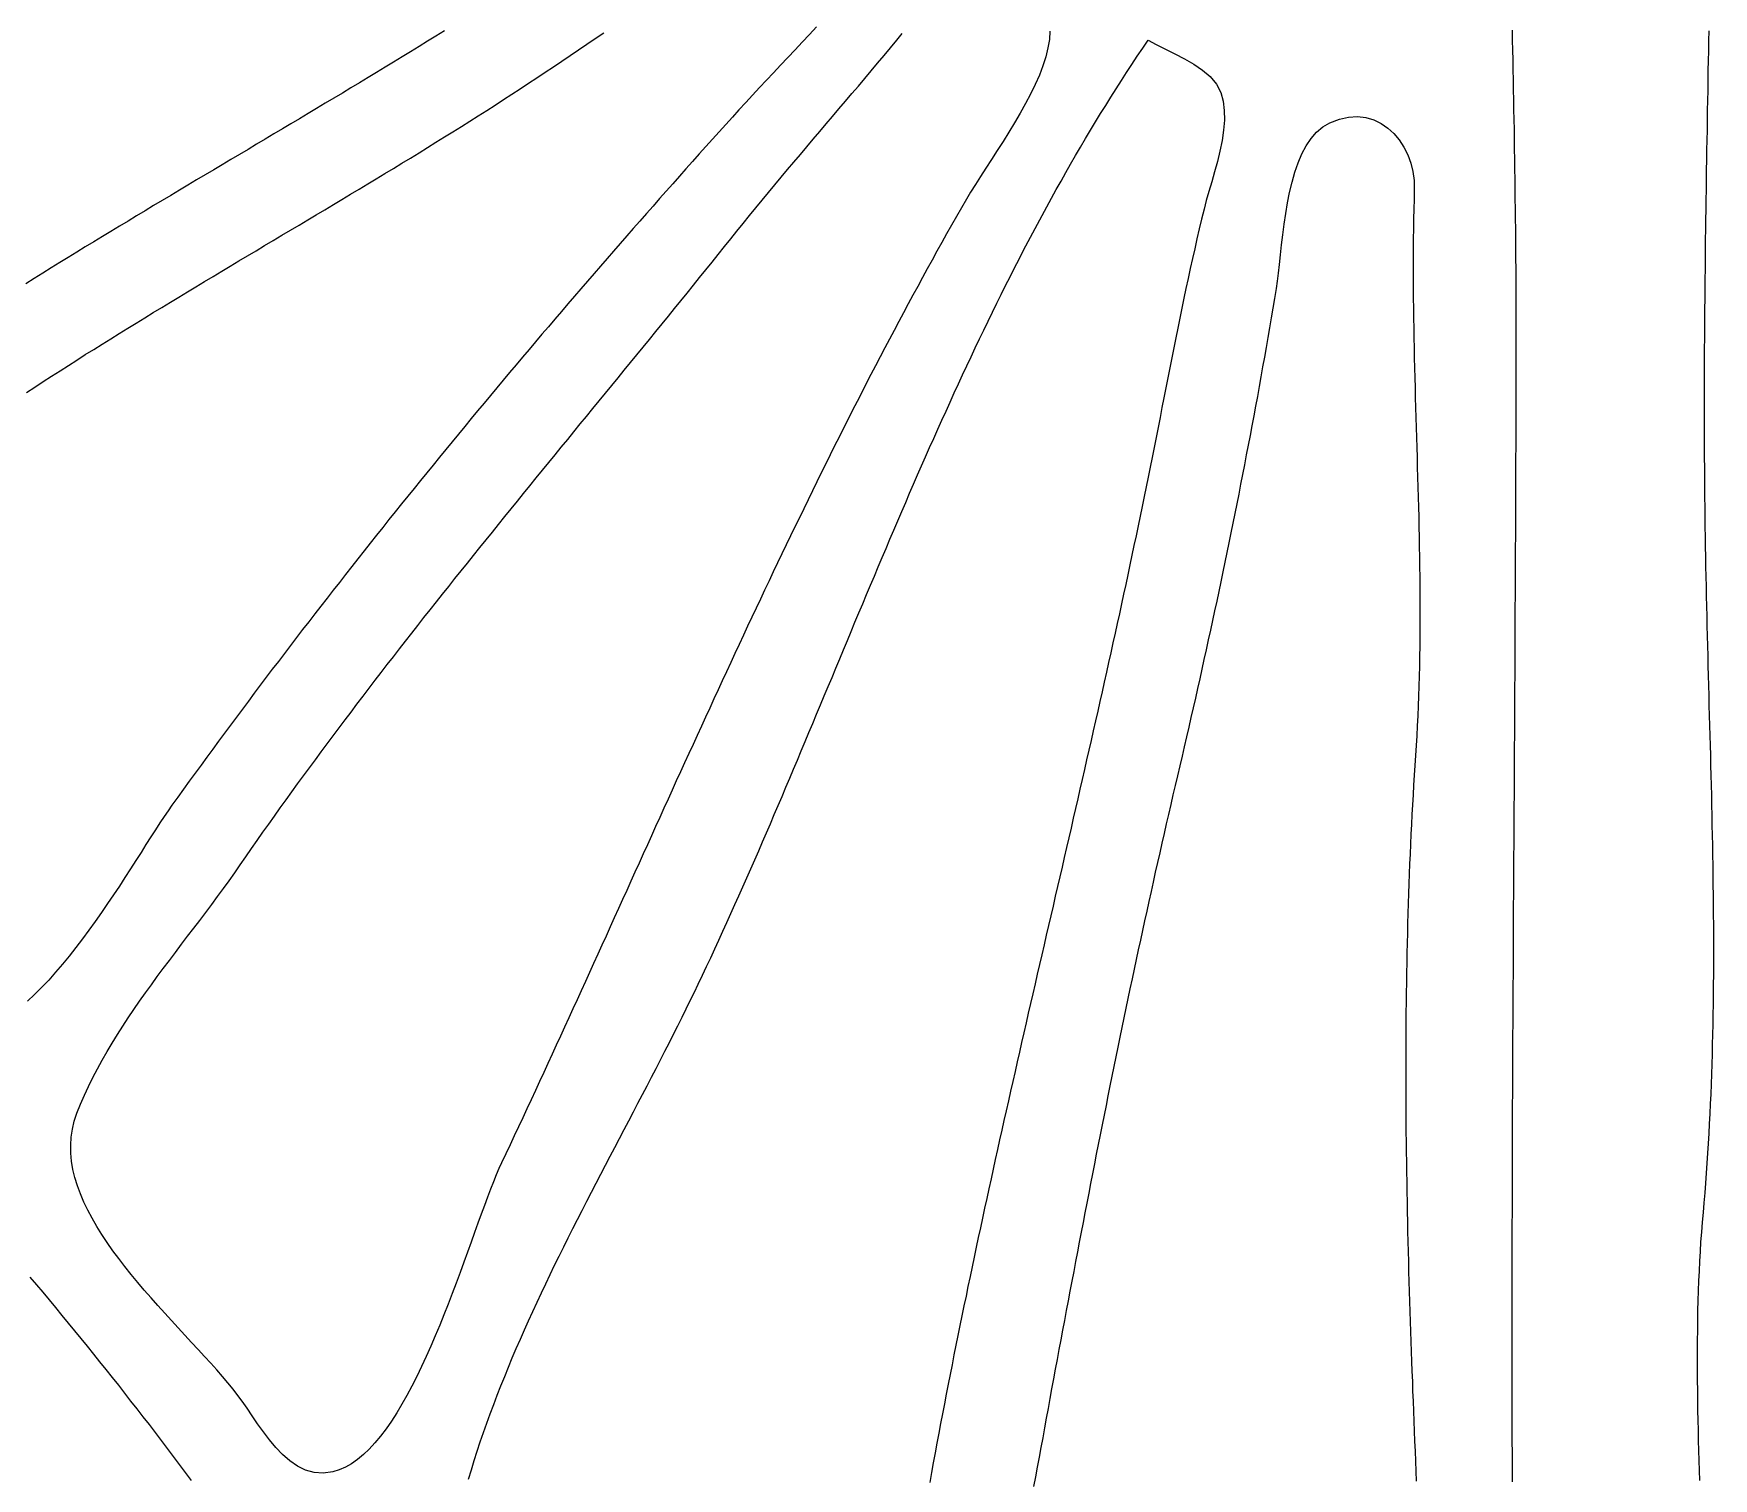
# Model space of a CAD drawing. Header units: millimetres. Extents: x 39 to 1143, y 32 to 1572.
# Drawn here: x 970.4 to 1139.4, y 1329.3 to 1474.7 of the extents above; entities that cross this region are included whole.
import ezdxf

# ---------------------------------------------------------------- set-up
doc = ezdxf.new("R2010")
doc.units = ezdxf.units.MM
doc.layers.add('0_0_0', color=3, linetype='Continuous')

msp = doc.modelspace()

# ---------------------------------------------------------------- linework, layer by layer
at = {"layer": '0_0_0'}
for points in [[(1011.73, 1475), (1010.87, 1474.48), (1010.02, 1473.95), (1009.17, 1473.42), (1008.31, 1472.9), (1007.46, 1472.38), (1006.6, 1471.86), (1005.74, 1471.33), (1004.89, 1470.81), (1004.03, 1470.29), (1003.17, 1469.77), (1002.31, 1469.26), (1001.45, 1468.74), (1000.59, 1468.22), (999.73, 1467.71), (998.86, 1467.19), (998, 1466.67), (997.14, 1466.16), (996.28, 1465.64), (995.41, 1465.13), (994.55, 1464.62), (993.69, 1464.1), (992.82, 1463.59), (991.96, 1463.07), (991.09, 1462.56), (990.23, 1462.05), (989.37, 1461.53), (988.5, 1461.02), (987.64, 1460.5), (986.78, 1459.99), (985.91, 1459.47), (985.05, 1458.96), (984.19, 1458.44), (983.32, 1457.93), (982.46, 1457.41), (981.6, 1456.89), (980.74, 1456.37), (979.88, 1455.86), (979.02, 1455.34), (978.16, 1454.82), (977.3, 1454.29), (976.44, 1453.77), (975.58, 1453.25), (974.72, 1452.72), (973.87, 1452.2), (973.01, 1451.67), (972.16, 1451.15), (971.3, 1450.62), (970.45, 1450.09), (969.6, 1449.55)], [(969.67, 1438.6), (970.51, 1439.15), (971.35, 1439.7), (972.19, 1440.24), (973.04, 1440.79), (973.88, 1441.33), (974.73, 1441.87), (975.58, 1442.41), (976.43, 1442.94), (977.28, 1443.48), (978.14, 1444.01), (978.99, 1444.54), (979.85, 1445.07), (980.7, 1445.59), (981.56, 1446.12), (982.42, 1446.65), (983.28, 1447.17), (984.14, 1447.69), (985, 1448.21), (985.86, 1448.73), (986.72, 1449.25), (987.58, 1449.77), (988.45, 1450.29), (989.31, 1450.81), (990.17, 1451.33), (991.04, 1451.84), (991.9, 1452.36), (992.77, 1452.87), (993.63, 1453.39), (994.5, 1453.91), (995.36, 1454.42), (996.23, 1454.94), (997.09, 1455.45), (997.96, 1455.97), (998.82, 1456.48), (999.69, 1457), (1000.55, 1457.52), (1001.41, 1458.04), (1002.28, 1458.55), (1003.14, 1459.07), (1004, 1459.59), (1004.86, 1460.11), (1005.72, 1460.63), (1006.58, 1461.16), (1007.44, 1461.68), (1008.3, 1462.2), (1009.16, 1462.73), (1010.01, 1463.26), (1010.87, 1463.79), (1011.72, 1464.32), (1012.57, 1464.85), (1013.42, 1465.38), (1014.27, 1465.92), (1015.12, 1466.45), (1015.97, 1466.99), (1016.82, 1467.53), (1017.66, 1468.08), (1018.5, 1468.62), (1019.35, 1469.17), (1020.18, 1469.72), (1021.02, 1470.27), (1021.86, 1470.83), (1022.69, 1471.38), (1023.52, 1471.94), (1024.37, 1472.51), (1025.21, 1473.08), (1026.06, 1473.65), (1026.9, 1474.22), (1027.75, 1474.79)], [(1049.17, 1475.41), (1048.45, 1474.63), (1047.72, 1473.85), (1047, 1473.08), (1046.27, 1472.32), (1045.55, 1471.55), (1044.83, 1470.79), (1044.12, 1470.04), (1043.41, 1469.29), (1042.71, 1468.54), (1042.03, 1467.8), (1041.35, 1467.06), (1040.69, 1466.32), (1040.02, 1465.58), (1039.35, 1464.84), (1038.69, 1464.09), (1038.02, 1463.35), (1037.35, 1462.61), (1036.69, 1461.86), (1036.02, 1461.12), (1035.36, 1460.37), (1034.69, 1459.62), (1034.03, 1458.87), (1033.37, 1458.12), (1032.71, 1457.37), (1032.04, 1456.62), (1031.38, 1455.86), (1030.72, 1455.11), (1030.06, 1454.36), (1029.4, 1453.6), (1028.74, 1452.84), (1028.08, 1452.08), (1027.42, 1451.33), (1026.77, 1450.57), (1026.11, 1449.81), (1025.45, 1449.04), (1024.8, 1448.28), (1024.14, 1447.52), (1023.49, 1446.76), (1022.84, 1445.99), (1022.18, 1445.22), (1021.53, 1444.46), (1020.88, 1443.69), (1020.23, 1442.92), (1019.58, 1442.15), (1018.93, 1441.38), (1018.28, 1440.61), (1017.64, 1439.84), (1016.99, 1439.07), (1016.34, 1438.29), (1015.7, 1437.52), (1015.06, 1436.74), (1014.41, 1435.97), (1013.77, 1435.19), (1013.13, 1434.41), (1012.49, 1433.64), (1011.85, 1432.86), (1011.21, 1432.08), (1010.58, 1431.3), (1009.94, 1430.51), (1009.3, 1429.73), (1008.67, 1428.95), (1008.04, 1428.17), (1007.41, 1427.38), (1006.77, 1426.6), (1006.14, 1425.81), (1005.52, 1425.02), (1004.89, 1424.23), (1004.26, 1423.45), (1003.64, 1422.66), (1003.01, 1421.87), (1002.39, 1421.08), (1001.77, 1420.29), (1001.15, 1419.49), (1000.53, 1418.7), (999.91, 1417.91), (999.29, 1417.11), (998.67, 1416.32), (998.06, 1415.52), (997.45, 1414.73), (996.83, 1413.93), (996.22, 1413.13), (995.61, 1412.34), (995.01, 1411.54), (994.4, 1410.74), (993.79, 1409.94), (993.19, 1409.14), (992.59, 1408.34), (991.99, 1407.54), (991.39, 1406.73), (990.79, 1405.93), (990.19, 1405.13), (989.6, 1404.32), (989, 1403.52), (988.41, 1402.71), (987.82, 1401.91), (987.23, 1401.1), (986.64, 1400.29), (986.05, 1399.48), (985.47, 1398.68), (984.89, 1397.87), (984.3, 1397.06), (983.92, 1396.51), (983.51, 1395.91), (983.09, 1395.27), (982.64, 1394.58), (982.17, 1393.86), (981.69, 1393.1), (981.19, 1392.31), (980.66, 1391.49), (980.13, 1390.65), (979.57, 1389.8), (979.01, 1388.92), (978.42, 1388.04), (977.82, 1387.15), (977.21, 1386.26), (976.59, 1385.36), (975.95, 1384.48), (975.3, 1383.6), (974.64, 1382.73), (973.97, 1381.88), (973.29, 1381.05), (972.6, 1380.24), (971.9, 1379.46), (971.19, 1378.72), (970.47, 1378), (969.75, 1377.33)], [(1072.65, 1474.97), (1072.6, 1474.14), (1072.45, 1473.28), (1072.23, 1472.39), (1071.94, 1471.47), (1071.58, 1470.54), (1071.16, 1469.59), (1070.7, 1468.64), (1070.19, 1467.68), (1069.65, 1466.71), (1069.09, 1465.75), (1068.51, 1464.8), (1067.93, 1463.87), (1067.34, 1462.95), (1066.76, 1462.05), (1066.19, 1461.18), (1065.65, 1460.34), (1065.14, 1459.54), (1064.66, 1458.77), (1064.24, 1458.06), (1063.74, 1457.19), (1063.24, 1456.31), (1062.75, 1455.44), (1062.25, 1454.56), (1061.76, 1453.69), (1061.27, 1452.81), (1060.79, 1451.93), (1060.3, 1451.05), (1059.82, 1450.17), (1059.34, 1449.28), (1058.86, 1448.4), (1058.38, 1447.52), (1057.91, 1446.63), (1057.43, 1445.74), (1056.96, 1444.85), (1056.49, 1443.97), (1056.02, 1443.08), (1055.56, 1442.18), (1055.09, 1441.29), (1054.63, 1440.4), (1054.17, 1439.5), (1053.71, 1438.61), (1053.25, 1437.71), (1052.79, 1436.82), (1052.34, 1435.92), (1051.89, 1435.02), (1051.43, 1434.12), (1050.98, 1433.22), (1050.53, 1432.32), (1050.09, 1431.42), (1049.64, 1430.52), (1049.19, 1429.61), (1048.75, 1428.71), (1048.31, 1427.8), (1047.87, 1426.9), (1047.43, 1425.99), (1046.99, 1425.09), (1046.55, 1424.18), (1046.11, 1423.27), (1045.68, 1422.36), (1045.24, 1421.45), (1044.81, 1420.54), (1044.38, 1419.63), (1043.94, 1418.72), (1043.51, 1417.81), (1043.08, 1416.9), (1042.65, 1415.99), (1042.23, 1415.07), (1041.8, 1414.16), (1041.37, 1413.25), (1040.95, 1412.33), (1040.52, 1411.42), (1040.1, 1410.5), (1039.67, 1409.59), (1039.25, 1408.67), (1038.83, 1407.76), (1038.41, 1406.84), (1037.99, 1405.92), (1037.57, 1405.01), (1037.15, 1404.09), (1036.73, 1403.17), (1036.31, 1402.26), (1035.89, 1401.34), (1035.47, 1400.42), (1035.05, 1399.5), (1034.64, 1398.58), (1034.22, 1397.67), (1033.8, 1396.75), (1033.39, 1395.83), (1032.97, 1394.91), (1032.55, 1393.99), (1032.14, 1393.08), (1031.72, 1392.16), (1031.31, 1391.24), (1030.89, 1390.32), (1030.47, 1389.4), (1030.06, 1388.48), (1029.64, 1387.57), (1029.23, 1386.65), (1028.81, 1385.73), (1028.4, 1384.81), (1027.98, 1383.89), (1027.57, 1382.98), (1027.15, 1382.06), (1026.73, 1381.14), (1026.32, 1380.23), (1025.9, 1379.31), (1025.48, 1378.39), (1025.06, 1377.48), (1024.65, 1376.56), (1024.23, 1375.65), (1023.81, 1374.73), (1023.39, 1373.82), (1022.97, 1372.9), (1022.55, 1371.99), (1022.13, 1371.07), (1021.71, 1370.16), (1021.29, 1369.25), (1020.87, 1368.34), (1020.44, 1367.42), (1020.02, 1366.51), (1019.6, 1365.6), (1019.17, 1364.69), (1018.75, 1363.78), (1018.32, 1362.87), (1017.89, 1361.97), (1017.47, 1361.06), (1017.2, 1360.48), (1016.93, 1359.84), (1016.65, 1359.15), (1016.36, 1358.4), (1016.06, 1357.61), (1015.74, 1356.78), (1015.42, 1355.9), (1015.09, 1354.99), (1014.75, 1354.04), (1014.4, 1353.07), (1014.04, 1352.07), (1013.67, 1351.05), (1013.29, 1350.01), (1012.9, 1348.96), (1012.5, 1347.9), (1012.09, 1346.84), (1011.67, 1345.77), (1011.24, 1344.71), (1010.8, 1343.65), (1010.35, 1342.61), (1009.89, 1341.57), (1009.42, 1340.56), (1008.94, 1339.57), (1008.45, 1338.6), (1007.95, 1337.66), (1007.44, 1336.76), (1006.92, 1335.9), (1006.38, 1335.07), (1005.84, 1334.29), (1005.29, 1333.56), (1004.72, 1332.88), (1004.15, 1332.26), (1003.57, 1331.7), (1002.97, 1331.21), (1002.36, 1330.78), (1001.75, 1330.43), (1001.12, 1330.15), (1000.48, 1329.95), (999.52, 1329.82), (998.61, 1329.89), (997.75, 1330.13), (996.94, 1330.53), (996.17, 1331.06), (995.44, 1331.7), (994.76, 1332.42), (994.11, 1333.19), (993.5, 1333.99), (992.92, 1334.81), (992.38, 1335.61), (991.87, 1336.36), (991.38, 1337.06), (990.94, 1337.66), (990.45, 1338.28), (989.93, 1338.91), (989.38, 1339.56), (988.81, 1340.22), (988.21, 1340.89), (987.58, 1341.58), (986.94, 1342.28), (986.28, 1342.99), (985.61, 1343.71), (984.94, 1344.45), (984.25, 1345.19), (983.57, 1345.94), (982.88, 1346.7), (982.2, 1347.47), (981.52, 1348.25), (980.86, 1349.03), (980.21, 1349.82), (979.57, 1350.62), (978.95, 1351.42), (978.36, 1352.22), (977.79, 1353.03), (977.25, 1353.84), (976.74, 1354.66), (976.27, 1355.48), (975.83, 1356.3), (975.44, 1357.12), (975.09, 1357.94), (974.79, 1358.76), (974.54, 1359.58), (974.34, 1360.4), (974.2, 1361.22), (974.12, 1362.04), (974.11, 1362.85), (974.16, 1363.66), (974.28, 1364.46), (974.47, 1365.26), (974.74, 1366.06), (975.11, 1366.97), (975.5, 1367.87), (975.91, 1368.76), (976.35, 1369.64), (976.8, 1370.52), (977.28, 1371.39), (977.77, 1372.26), (978.29, 1373.12), (978.81, 1373.97), (979.35, 1374.82), (979.91, 1375.66), (980.47, 1376.5), (981.05, 1377.34), (981.64, 1378.16), (982.23, 1378.99), (982.83, 1379.81), (983.43, 1380.63), (984.04, 1381.44), (984.65, 1382.25), (985.26, 1383.06), (985.88, 1383.87), (986.49, 1384.67), (987.1, 1385.47), (987.7, 1386.27), (988.3, 1387.07), (988.89, 1387.87), (989.48, 1388.67), (990.06, 1389.46), (990.62, 1390.26), (991.18, 1391.06), (991.74, 1391.88), (992.31, 1392.7), (992.89, 1393.52), (993.46, 1394.34), (994.04, 1395.16), (994.62, 1395.97), (995.2, 1396.78), (995.78, 1397.6), (996.37, 1398.41), (996.95, 1399.22), (997.54, 1400.02), (998.13, 1400.83), (998.73, 1401.64), (999.32, 1402.44), (999.92, 1403.24), (1000.52, 1404.05), (1001.12, 1404.85), (1001.72, 1405.65), (1002.32, 1406.44), (1002.92, 1407.24), (1003.53, 1408.04), (1004.14, 1408.83), (1004.75, 1409.63), (1005.36, 1410.42), (1005.97, 1411.21), (1006.58, 1412), (1007.2, 1412.79), (1007.81, 1413.58), (1008.43, 1414.37), (1009.05, 1415.16), (1009.66, 1415.94), (1010.28, 1416.73), (1010.91, 1417.52), (1011.53, 1418.3), (1012.15, 1419.08), (1012.78, 1419.87), (1013.4, 1420.65), (1014.03, 1421.43), (1014.65, 1422.21), (1015.28, 1422.99), (1015.91, 1423.77), (1016.54, 1424.55), (1017.17, 1425.33), (1017.79, 1426.11), (1018.43, 1426.89), (1019.06, 1427.67), (1019.69, 1428.45), (1020.32, 1429.22), (1020.95, 1430), (1021.58, 1430.78), (1022.22, 1431.55), (1022.85, 1432.33), (1023.48, 1433.1), (1024.12, 1433.88), (1024.75, 1434.65), (1025.38, 1435.43), (1026.02, 1436.2), (1026.65, 1436.98), (1027.29, 1437.75), (1027.92, 1438.53), (1028.55, 1439.3), (1029.19, 1440.08), (1029.82, 1440.85), (1030.45, 1441.63), (1031.09, 1442.4), (1031.72, 1443.18), (1032.35, 1443.95), (1032.98, 1444.73), (1033.62, 1445.5), (1034.25, 1446.28), (1034.88, 1447.06), (1035.51, 1447.83), (1036.14, 1448.61), (1036.77, 1449.39), (1037.39, 1450.16), (1038.02, 1450.94), (1038.65, 1451.72), (1039.27, 1452.5), (1039.9, 1453.28), (1040.52, 1454.06), (1041.15, 1454.84), (1041.78, 1455.62), (1042.42, 1456.4), (1043.05, 1457.18), (1043.69, 1457.95), (1044.33, 1458.72), (1044.97, 1459.49), (1045.61, 1460.26), (1046.25, 1461.03), (1046.89, 1461.8), (1047.54, 1462.57), (1048.18, 1463.33), (1048.83, 1464.1), (1049.48, 1464.86), (1050.13, 1465.63), (1050.77, 1466.39), (1051.42, 1467.16), (1052.07, 1467.92), (1052.72, 1468.69), (1053.37, 1469.45), (1054.01, 1470.22), (1054.66, 1470.98), (1055.31, 1471.75), (1055.95, 1472.52), (1056.6, 1473.29), (1057.24, 1474.06), (1057.78, 1474.75)], [(1014.15, 1329.23), (1014.43, 1330.17), (1014.72, 1331.11), (1015.02, 1332.05), (1015.33, 1332.99), (1015.65, 1333.92), (1015.98, 1334.86), (1016.33, 1335.8), (1016.68, 1336.74), (1017.03, 1337.68), (1017.4, 1338.62), (1017.78, 1339.56), (1018.16, 1340.49), (1018.55, 1341.43), (1018.95, 1342.37), (1019.36, 1343.3), (1019.77, 1344.24), (1020.19, 1345.17), (1020.61, 1346.11), (1021.04, 1347.04), (1021.48, 1347.97), (1021.92, 1348.9), (1022.36, 1349.83), (1022.81, 1350.75), (1023.26, 1351.68), (1023.72, 1352.6), (1024.18, 1353.52), (1024.64, 1354.44), (1025.1, 1355.36), (1025.57, 1356.27), (1026.04, 1357.19), (1026.51, 1358.1), (1026.98, 1359.01), (1027.45, 1359.92), (1027.92, 1360.82), (1028.39, 1361.72), (1028.86, 1362.62), (1029.33, 1363.52), (1029.8, 1364.41), (1030.27, 1365.3), (1030.73, 1366.19), (1031.19, 1367.07), (1031.66, 1367.95), (1032.11, 1368.83), (1032.57, 1369.7), (1033.02, 1370.57), (1033.47, 1371.44), (1033.91, 1372.3), (1034.35, 1373.16), (1034.78, 1374.01), (1035.21, 1374.87), (1035.63, 1375.71), (1036.05, 1376.56), (1036.46, 1377.39), (1036.87, 1378.23), (1037.26, 1379.06), (1037.68, 1379.94), (1038.09, 1380.82), (1038.51, 1381.7), (1038.92, 1382.59), (1039.33, 1383.48), (1039.73, 1384.37), (1040.14, 1385.26), (1040.54, 1386.16), (1040.95, 1387.05), (1041.35, 1387.95), (1041.75, 1388.85), (1042.15, 1389.75), (1042.55, 1390.66), (1042.94, 1391.56), (1043.34, 1392.47), (1043.73, 1393.38), (1044.13, 1394.29), (1044.52, 1395.2), (1044.91, 1396.11), (1045.3, 1397.03), (1045.69, 1397.94), (1046.08, 1398.86), (1046.47, 1399.77), (1046.85, 1400.69), (1047.24, 1401.61), (1047.63, 1402.53), (1048.02, 1403.46), (1048.4, 1404.38), (1048.79, 1405.3), (1049.17, 1406.22), (1049.56, 1407.15), (1049.94, 1408.07), (1050.33, 1409), (1050.72, 1409.93), (1051.1, 1410.85), (1051.49, 1411.78), (1051.87, 1412.71), (1052.26, 1413.63), (1052.65, 1414.56), (1053.03, 1415.49), (1053.42, 1416.42), (1053.81, 1417.34), (1054.2, 1418.27), (1054.59, 1419.2), (1054.98, 1420.13), (1055.37, 1421.05), (1055.76, 1421.98), (1056.15, 1422.91), (1056.54, 1423.83), (1056.94, 1424.76), (1057.33, 1425.68), (1057.73, 1426.61), (1058.13, 1427.53), (1058.53, 1428.46), (1058.93, 1429.38), (1059.33, 1430.3), (1059.73, 1431.22), (1060.14, 1432.14), (1060.54, 1433.06), (1060.95, 1433.98), (1061.36, 1434.9), (1061.77, 1435.81), (1062.19, 1436.73), (1062.6, 1437.64), (1063.02, 1438.55), (1063.44, 1439.46), (1063.86, 1440.37), (1064.28, 1441.28), (1064.71, 1442.18), (1065.13, 1443.09), (1065.56, 1443.99), (1066, 1444.89), (1066.43, 1445.79), (1066.87, 1446.69), (1067.31, 1447.58), (1067.75, 1448.47), (1068.19, 1449.37), (1068.64, 1450.25), (1069.09, 1451.14), (1069.54, 1452.03), (1070, 1452.91), (1070.46, 1453.79), (1070.92, 1454.67), (1071.39, 1455.54), (1071.85, 1456.41), (1072.33, 1457.28), (1072.8, 1458.15), (1073.28, 1459.02), (1073.76, 1459.88), (1074.25, 1460.74), (1074.73, 1461.59), (1075.23, 1462.45), (1075.72, 1463.3), (1076.22, 1464.15), (1076.72, 1464.99), (1077.23, 1465.83), (1077.74, 1466.67), (1078.26, 1467.5), (1078.78, 1468.34), (1079.3, 1469.16), (1079.83, 1469.99), (1080.36, 1470.81), (1080.89, 1471.63), (1081.43, 1472.44), (1081.98, 1473.25), (1082.52, 1474.06), (1083.35, 1473.62), (1084.26, 1473.17), (1085.22, 1472.7), (1086.19, 1472.2), (1087.13, 1471.66), (1088, 1471.06), (1088.77, 1470.39), (1089.39, 1469.63), (1089.83, 1468.78), (1090.07, 1467.92), (1090.19, 1466.99), (1090.2, 1466.01), (1090.12, 1465), (1089.96, 1463.96), (1089.75, 1462.9), (1089.49, 1461.85), (1089.21, 1460.81), (1088.92, 1459.8), (1088.64, 1458.83), (1088.37, 1457.91), (1088.15, 1457.06), (1087.91, 1456.06), (1087.67, 1455.07), (1087.43, 1454.07), (1087.21, 1453.07), (1086.98, 1452.08), (1086.76, 1451.08), (1086.54, 1450.08), (1086.33, 1449.08), (1086.12, 1448.08), (1085.91, 1447.09), (1085.7, 1446.09), (1085.5, 1445.09), (1085.3, 1444.09), (1085.1, 1443.09), (1084.9, 1442.09), (1084.7, 1441.08), (1084.5, 1440.08), (1084.31, 1439.08), (1084.11, 1438.08), (1083.91, 1437.08), (1083.72, 1436.07), (1083.52, 1435.07), (1083.32, 1434.07), (1083.12, 1433.06), (1082.92, 1432.06), (1082.73, 1431.07), (1082.53, 1430.09), (1082.33, 1429.11), (1082.13, 1428.12), (1081.92, 1427.14), (1081.72, 1426.16), (1081.52, 1425.17), (1081.31, 1424.19), (1081.1, 1423.21), (1080.9, 1422.23), (1080.69, 1421.24), (1080.48, 1420.26), (1080.27, 1419.28), (1080.05, 1418.3), (1079.84, 1417.32), (1079.63, 1416.33), (1079.41, 1415.35), (1079.2, 1414.37), (1078.98, 1413.39), (1078.77, 1412.41), (1078.55, 1411.43), (1078.33, 1410.45), (1078.11, 1409.46), (1077.89, 1408.48), (1077.67, 1407.5), (1077.45, 1406.52), (1077.23, 1405.54), (1077.01, 1404.56), (1076.79, 1403.58), (1076.56, 1402.6), (1076.34, 1401.62), (1076.12, 1400.64), (1075.89, 1399.66), (1075.67, 1398.68), (1075.44, 1397.7), (1075.22, 1396.72), (1074.99, 1395.74), (1074.77, 1394.76), (1074.54, 1393.77), (1074.32, 1392.79), (1074.09, 1391.81), (1073.86, 1390.83), (1073.64, 1389.85), (1073.41, 1388.87), (1073.18, 1387.89), (1072.96, 1386.91), (1072.73, 1385.93), (1072.5, 1384.95), (1072.28, 1383.97), (1072.05, 1382.99), (1071.83, 1382.01), (1071.6, 1381.03), (1071.37, 1380.05), (1071.15, 1379.07), (1070.92, 1378.09), (1070.7, 1377.11), (1070.47, 1376.13), (1070.25, 1375.15), (1070.02, 1374.16), (1069.8, 1373.18), (1069.57, 1372.2), (1069.35, 1371.22), (1069.13, 1370.24), (1068.91, 1369.26), (1068.69, 1368.28), (1068.46, 1367.3), (1068.24, 1366.31), (1068.02, 1365.33), (1067.8, 1364.35), (1067.58, 1363.37), (1067.37, 1362.39), (1067.15, 1361.4), (1066.93, 1360.42), (1066.72, 1359.44), (1066.5, 1358.46), (1066.29, 1357.48), (1066.07, 1356.49), (1065.86, 1355.51), (1065.65, 1354.53), (1065.44, 1353.54), (1065.23, 1352.56), (1065.02, 1351.58), (1064.81, 1350.59), (1064.61, 1349.61), (1064.4, 1348.62), (1064.2, 1347.64), (1063.99, 1346.66), (1063.79, 1345.67), (1063.59, 1344.69), (1063.39, 1343.7), (1063.19, 1342.72), (1062.99, 1341.73), (1062.8, 1340.74), (1062.6, 1339.76), (1062.41, 1338.77), (1062.22, 1337.79), (1062.03, 1336.8), (1061.84, 1335.81), (1061.65, 1334.83), (1061.46, 1333.84), (1061.28, 1332.85), (1061.09, 1331.86), (1060.91, 1330.88), (1060.73, 1329.89), (1060.55, 1328.9)], [(1119.14, 1475.07), (1119.16, 1474.07), (1119.18, 1473.07), (1119.21, 1472.07), (1119.23, 1471.07), (1119.25, 1470.07), (1119.26, 1469.07), (1119.28, 1468.07), (1119.3, 1467.08), (1119.32, 1466.08), (1119.34, 1465.08), (1119.36, 1464.08), (1119.37, 1463.08), (1119.39, 1462.08), (1119.4, 1461.08), (1119.42, 1460.08), (1119.43, 1459.08), (1119.44, 1458.08), (1119.46, 1457.08), (1119.47, 1456.08), (1119.48, 1455.08), (1119.49, 1454.07), (1119.5, 1453.07), (1119.5, 1452.07), (1119.51, 1451.07), (1119.51, 1450.07), (1119.52, 1449.07), (1119.52, 1448.06), (1119.52, 1447.06), (1119.52, 1446.06), (1119.52, 1445.06), (1119.52, 1444.06), (1119.52, 1443.06), (1119.52, 1442.06), (1119.52, 1441.06), (1119.52, 1440.05), (1119.52, 1439.05), (1119.52, 1438.05), (1119.52, 1437.05), (1119.51, 1436.05), (1119.51, 1435.05), (1119.51, 1434.05), (1119.51, 1433.05), (1119.5, 1432.05), (1119.5, 1431.05), (1119.5, 1430.05), (1119.49, 1429.05), (1119.49, 1428.04), (1119.49, 1427.04), (1119.48, 1426.04), (1119.48, 1425.04), (1119.48, 1424.04), (1119.47, 1423.04), (1119.47, 1422.04), (1119.46, 1421.04), (1119.46, 1420.04), (1119.45, 1419.03), (1119.45, 1418.03), (1119.44, 1417.03), (1119.44, 1416.03), (1119.43, 1415.03), (1119.43, 1414.03), (1119.42, 1413.03), (1119.42, 1412.03), (1119.41, 1411.02), (1119.41, 1410.02), (1119.4, 1409.02), (1119.4, 1408.02), (1119.39, 1407.02), (1119.39, 1406.02), (1119.38, 1405.02), (1119.38, 1404.02), (1119.37, 1403.01), (1119.36, 1402.01), (1119.36, 1401.01), (1119.35, 1400.01), (1119.35, 1399.01), (1119.34, 1398.01), (1119.33, 1397.01), (1119.33, 1396), (1119.32, 1395), (1119.32, 1394), (1119.31, 1393), (1119.3, 1392), (1119.3, 1391), (1119.29, 1390), (1119.29, 1388.99), (1119.28, 1387.99), (1119.27, 1386.99), (1119.27, 1385.99), (1119.26, 1384.99), (1119.26, 1383.99), (1119.25, 1382.99), (1119.25, 1381.99), (1119.24, 1380.98), (1119.24, 1379.98), (1119.23, 1378.98), (1119.22, 1377.98), (1119.22, 1376.98), (1119.21, 1375.98), (1119.21, 1374.98), (1119.2, 1373.98), (1119.2, 1372.97), (1119.19, 1371.97), (1119.19, 1370.97), (1119.19, 1369.97), (1119.18, 1368.97), (1119.18, 1367.97), (1119.17, 1366.97), (1119.17, 1365.97), (1119.16, 1364.97), (1119.16, 1363.97), (1119.16, 1362.97), (1119.15, 1361.96), (1119.15, 1360.96), (1119.15, 1359.96), (1119.14, 1358.96), (1119.14, 1357.96), (1119.14, 1356.96), (1119.14, 1355.96), (1119.13, 1354.96), (1119.13, 1353.96), (1119.13, 1352.96), (1119.13, 1351.96), (1119.13, 1350.96), (1119.12, 1349.96), (1119.12, 1348.96), (1119.12, 1347.96), (1119.12, 1346.96), (1119.12, 1345.96), (1119.12, 1344.96), (1119.12, 1343.96), (1119.12, 1342.96), (1119.12, 1341.96), (1119.12, 1340.96), (1119.12, 1339.96), (1119.12, 1338.96), (1119.12, 1337.96), (1119.13, 1336.96), (1119.13, 1335.96), (1119.13, 1334.96), (1119.13, 1333.96), (1119.13, 1332.96), (1119.14, 1331.96), (1119.14, 1330.96), (1119.14, 1329.96), (1119.15, 1328.96)], [(1138.94, 1475), (1138.92, 1474), (1138.9, 1473), (1138.88, 1472), (1138.86, 1471), (1138.84, 1470), (1138.83, 1469), (1138.81, 1468), (1138.79, 1467), (1138.77, 1466), (1138.76, 1465), (1138.74, 1464), (1138.72, 1463), (1138.71, 1462), (1138.69, 1461), (1138.68, 1460), (1138.66, 1459), (1138.65, 1458), (1138.63, 1457), (1138.62, 1456.01), (1138.6, 1455.01), (1138.59, 1454.01), (1138.58, 1453.01), (1138.57, 1452.01), (1138.56, 1451.01), (1138.55, 1450.01), (1138.54, 1449.01), (1138.53, 1448.01), (1138.52, 1447.02), (1138.51, 1446.02), (1138.51, 1445.02), (1138.5, 1444.02), (1138.49, 1443.02), (1138.49, 1442.02), (1138.49, 1441.03), (1138.48, 1440.03), (1138.48, 1439.03), (1138.48, 1438.03), (1138.48, 1437.03), (1138.48, 1436.04), (1138.48, 1435.04), (1138.48, 1434.04), (1138.49, 1433.04), (1138.49, 1432.04), (1138.5, 1431.05), (1138.5, 1430.05), (1138.51, 1429.05), (1138.52, 1428.05), (1138.53, 1427.06), (1138.54, 1426.06), (1138.55, 1425.07), (1138.57, 1424.08), (1138.58, 1423.08), (1138.6, 1422.08), (1138.62, 1421.09), (1138.64, 1420.09), (1138.66, 1419.09), (1138.68, 1418.1), (1138.7, 1417.1), (1138.73, 1416.1), (1138.75, 1415.1), (1138.77, 1414.1), (1138.8, 1413.1), (1138.83, 1412.1), (1138.85, 1411.1), (1138.88, 1410.1), (1138.91, 1409.1), (1138.93, 1408.09), (1138.96, 1407.09), (1138.99, 1406.09), (1139.02, 1405.09), (1139.04, 1404.08), (1139.07, 1403.08), (1139.1, 1402.08), (1139.12, 1401.07), (1139.15, 1400.07), (1139.17, 1399.07), (1139.2, 1398.06), (1139.22, 1397.06), (1139.24, 1396.06), (1139.26, 1395.05), (1139.28, 1394.05), (1139.3, 1393.04), (1139.32, 1392.04), (1139.33, 1391.04), (1139.35, 1390.03), (1139.36, 1389.03), (1139.37, 1388.02), (1139.38, 1387.02), (1139.39, 1386.02), (1139.4, 1385.01), (1139.4, 1384.01), (1139.4, 1383.01), (1139.4, 1382), (1139.4, 1381), (1139.4, 1380), (1139.39, 1379), (1139.38, 1378), (1139.37, 1376.99), (1139.35, 1375.99), (1139.34, 1374.99), (1139.32, 1373.99), (1139.29, 1372.99), (1139.27, 1371.99), (1139.24, 1370.99), (1139.2, 1369.99), (1139.17, 1368.99), (1139.13, 1367.99), (1139.08, 1367), (1139.04, 1366), (1138.99, 1365), (1138.93, 1364.01), (1138.88, 1363.01), (1138.81, 1362.02), (1138.75, 1361.02), (1138.68, 1360.03), (1138.6, 1359.03), (1138.53, 1358.04), (1138.44, 1357.05), (1138.36, 1356.06), (1138.27, 1355.08), (1138.19, 1354.1), (1138.12, 1353.12), (1138.06, 1352.13), (1138.01, 1351.15), (1137.96, 1350.16), (1137.91, 1349.17), (1137.88, 1348.18), (1137.85, 1347.18), (1137.82, 1346.19), (1137.8, 1345.19), (1137.79, 1344.19), (1137.78, 1343.19), (1137.77, 1342.19), (1137.77, 1341.18), (1137.77, 1340.18), (1137.78, 1339.17), (1137.79, 1338.17), (1137.8, 1337.16), (1137.82, 1336.15), (1137.84, 1335.15), (1137.86, 1334.14), (1137.88, 1333.13), (1137.91, 1332.12), (1137.94, 1331.11), (1137.97, 1330.1), (1138, 1329.09)], [(1071.04, 1328.48), (1071.22, 1329.46), (1071.4, 1330.44), (1071.58, 1331.43), (1071.77, 1332.41), (1071.95, 1333.4), (1072.13, 1334.38), (1072.31, 1335.37), (1072.49, 1336.35), (1072.67, 1337.34), (1072.85, 1338.32), (1073.04, 1339.31), (1073.22, 1340.29), (1073.4, 1341.27), (1073.59, 1342.26), (1073.77, 1343.24), (1073.95, 1344.23), (1074.14, 1345.21), (1074.32, 1346.2), (1074.51, 1347.18), (1074.69, 1348.16), (1074.88, 1349.15), (1075.07, 1350.13), (1075.25, 1351.12), (1075.44, 1352.1), (1075.63, 1353.08), (1075.82, 1354.07), (1076.01, 1355.05), (1076.2, 1356.03), (1076.39, 1357.02), (1076.58, 1358), (1076.77, 1358.98), (1076.96, 1359.96), (1077.15, 1360.95), (1077.34, 1361.93), (1077.54, 1362.91), (1077.73, 1363.89), (1077.93, 1364.88), (1078.12, 1365.86), (1078.32, 1366.84), (1078.52, 1367.82), (1078.71, 1368.8), (1078.91, 1369.78), (1079.11, 1370.76), (1079.31, 1371.74), (1079.51, 1372.72), (1079.71, 1373.7), (1079.92, 1374.68), (1080.12, 1375.66), (1080.32, 1376.64), (1080.53, 1377.62), (1080.73, 1378.59), (1080.94, 1379.57), (1081.15, 1380.55), (1081.36, 1381.53), (1081.57, 1382.5), (1081.78, 1383.48), (1081.99, 1384.46), (1082.2, 1385.43), (1082.42, 1386.41), (1082.63, 1387.38), (1082.85, 1388.36), (1083.06, 1389.33), (1083.28, 1390.31), (1083.5, 1391.28), (1083.72, 1392.26), (1083.94, 1393.23), (1084.16, 1394.2), (1084.38, 1395.17), (1084.61, 1396.14), (1084.83, 1397.12), (1085.06, 1398.09), (1085.29, 1399.06), (1085.52, 1400.03), (1085.75, 1401.01), (1085.97, 1401.98), (1086.2, 1402.95), (1086.42, 1403.93), (1086.65, 1404.9), (1086.87, 1405.88), (1087.09, 1406.85), (1087.31, 1407.83), (1087.53, 1408.81), (1087.75, 1409.78), (1087.97, 1410.76), (1088.18, 1411.74), (1088.4, 1412.71), (1088.61, 1413.69), (1088.83, 1414.67), (1089.04, 1415.65), (1089.25, 1416.62), (1089.46, 1417.6), (1089.66, 1418.58), (1089.87, 1419.56), (1090.08, 1420.54), (1090.28, 1421.52), (1090.48, 1422.5), (1090.69, 1423.48), (1090.89, 1424.46), (1091.08, 1425.44), (1091.28, 1426.42), (1091.48, 1427.4), (1091.67, 1428.38), (1091.87, 1429.36), (1092.06, 1430.35), (1092.25, 1431.33), (1092.44, 1432.31), (1092.63, 1433.29), (1092.82, 1434.28), (1093, 1435.26), (1093.19, 1436.24), (1093.37, 1437.23), (1093.55, 1438.21), (1093.73, 1439.2), (1093.91, 1440.18), (1094.08, 1441.17), (1094.26, 1442.15), (1094.43, 1443.14), (1094.61, 1444.12), (1094.78, 1445.11), (1094.95, 1446.1), (1095.11, 1447.08), (1095.28, 1448.07), (1095.44, 1449.06), (1095.55, 1449.79), (1095.65, 1450.61), (1095.75, 1451.5), (1095.85, 1452.45), (1095.96, 1453.45), (1096.08, 1454.48), (1096.21, 1455.54), (1096.37, 1456.61), (1096.55, 1457.68), (1096.76, 1458.74), (1097.01, 1459.77), (1097.29, 1460.77), (1097.62, 1461.72), (1098, 1462.61), (1098.44, 1463.43), (1098.93, 1464.16), (1099.48, 1464.8), (1100.11, 1465.33), (1100.8, 1465.74)], [(1100.8, 1465.74), (1101.77, 1466.12), (1102.7, 1466.32), (1103.58, 1466.37), (1104.43, 1466.27), (1105.22, 1466.04), (1105.96, 1465.68), (1106.63, 1465.22), (1107.25, 1464.66), (1107.79, 1464.02), (1108.26, 1463.3), (1108.65, 1462.52), (1108.95, 1461.7), (1109.17, 1460.84), (1109.29, 1459.95), (1109.31, 1459.06), (1109.28, 1458.06), (1109.25, 1457.07), (1109.23, 1456.07), (1109.22, 1455.07), (1109.2, 1454.08), (1109.2, 1453.08), (1109.19, 1452.08), (1109.19, 1451.08), (1109.19, 1450.09), (1109.2, 1449.09), (1109.21, 1448.09), (1109.22, 1447.09), (1109.23, 1446.09), (1109.25, 1445.09), (1109.26, 1444.09), (1109.28, 1443.09), (1109.31, 1442.09), (1109.33, 1441.09), (1109.36, 1440.09), (1109.38, 1439.09), (1109.41, 1438.09), (1109.44, 1437.08), (1109.47, 1436.08), (1109.49, 1435.08), (1109.52, 1434.08), (1109.55, 1433.08), (1109.58, 1432.08), (1109.61, 1431.07), (1109.64, 1430.07), (1109.67, 1429.07), (1109.7, 1428.07), (1109.72, 1427.07), (1109.75, 1426.07), (1109.77, 1425.06), (1109.79, 1424.06), (1109.81, 1423.06), (1109.83, 1422.06), (1109.84, 1421.06), (1109.85, 1420.05), (1109.86, 1419.05), (1109.87, 1418.05), (1109.87, 1417.05), (1109.88, 1416.05), (1109.87, 1415.05), (1109.87, 1414.05), (1109.86, 1413.05), (1109.84, 1412.05), (1109.82, 1411.05), (1109.8, 1410.05), (1109.77, 1409.05), (1109.74, 1408.05), (1109.7, 1407.05), (1109.66, 1406.05), (1109.61, 1405.05), (1109.56, 1404.05), (1109.5, 1403.06), (1109.43, 1402.06), (1109.37, 1401.07), (1109.3, 1400.08), (1109.24, 1399.09), (1109.18, 1398.1), (1109.13, 1397.1), (1109.07, 1396.11), (1109.02, 1395.12), (1108.97, 1394.13), (1108.93, 1393.13), (1108.88, 1392.14), (1108.84, 1391.15), (1108.8, 1390.15), (1108.76, 1389.16), (1108.73, 1388.16), (1108.7, 1387.17), (1108.66, 1386.17), (1108.64, 1385.17), (1108.61, 1384.18), (1108.58, 1383.18), (1108.56, 1382.18), (1108.54, 1381.18), (1108.52, 1380.18), (1108.51, 1379.19), (1108.49, 1378.19), (1108.48, 1377.19), (1108.47, 1376.19), (1108.46, 1375.19), (1108.45, 1374.19), (1108.45, 1373.19), (1108.44, 1372.19), (1108.44, 1371.19), (1108.44, 1370.19), (1108.44, 1369.18), (1108.45, 1368.18), (1108.45, 1367.18), (1108.46, 1366.18), (1108.46, 1365.18), (1108.47, 1364.17), (1108.48, 1363.17), (1108.5, 1362.17), (1108.51, 1361.16), (1108.52, 1360.16), (1108.54, 1359.16), (1108.56, 1358.15), (1108.58, 1357.15), (1108.6, 1356.15), (1108.62, 1355.14), (1108.64, 1354.14), (1108.67, 1353.14), (1108.69, 1352.13), (1108.72, 1351.13), (1108.74, 1350.12), (1108.77, 1349.12), (1108.8, 1348.11), (1108.83, 1347.11), (1108.86, 1346.1), (1108.9, 1345.1), (1108.93, 1344.09), (1108.96, 1343.09), (1109, 1342.09), (1109.03, 1341.08), (1109.07, 1340.08), (1109.11, 1339.07), (1109.14, 1338.07), (1109.18, 1337.06), (1109.22, 1336.06), (1109.26, 1335.05), (1109.3, 1334.05), (1109.34, 1333.04), (1109.39, 1332.04), (1109.43, 1331.03), (1109.47, 1330.03), (1109.51, 1329.02)], [(986.28, 1329.09), (985.68, 1329.9), (985.07, 1330.7), (984.47, 1331.51), (983.86, 1332.31), (983.25, 1333.11), (982.64, 1333.91), (982.03, 1334.71), (981.41, 1335.51), (980.79, 1336.3), (980.18, 1337.09), (979.56, 1337.89), (978.94, 1338.68), (978.31, 1339.46), (977.69, 1340.25), (977.06, 1341.04), (976.43, 1341.82), (975.8, 1342.6), (975.17, 1343.38), (974.54, 1344.16), (973.9, 1344.94), (973.27, 1345.71), (972.63, 1346.49), (971.99, 1347.26), (971.34, 1348.03), (970.7, 1348.79), (970.05, 1349.56)]]:
    msp.add_lwpolyline(points, dxfattribs=at)

doc.saveas('drawing.dxf')
